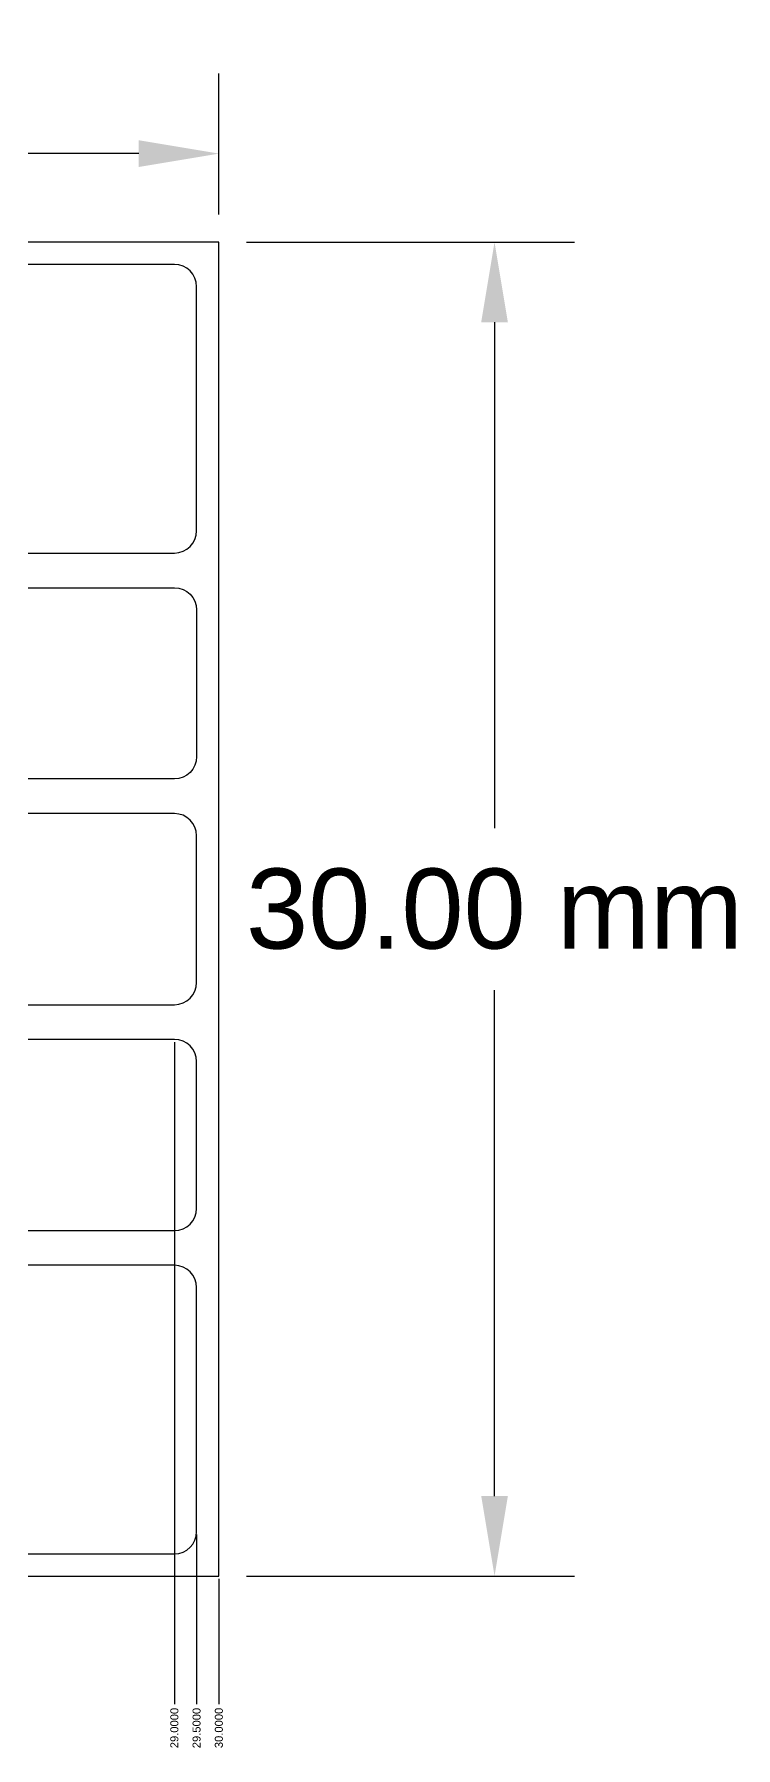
# Model space of a CAD drawing. Header units: inches. Extents: x -5 to 41.6, y -3.9 to 34.7.
# Drawn here: x 25.85 to 41.62, y -3.86 to 34.68 of the extents above; entities that cross this region are included whole.
import ezdxf

# ---------------------------------------------------------------- set-up
doc = ezdxf.new("R2010")
doc.units = ezdxf.units.IN
doc.header["$MEASUREMENT"] = 0
for name, color, linetype in [('glassOutline', 7, 'Continuous'), ('notes', 3, 'Continuous'), ('TC-etch-lines-chemical', 1, 'Continuous')]:
    doc.layers.add(name, color=color, linetype=linetype)
doc.styles.get("Standard").update_dxf_attribs({"font": 'arial.ttf'})
doc.dimstyles.get("Standard").update_dxf_attribs({"dimtxt": 0.18, "dimasz": 0.18, "dimexe": 0.18, "dimexo": 0.0625, "dimgap": 0.09, "dimtad": 0, "dimtih": 1, "dimtoh": 1, "dimdec": 4, "dimzin": 0, "dimdsep": 46, "dimtxsty": 'Standard', "dimcen": -0.09, "dimadec": 0, "dimazin": 0, "dimtfac": 1, "dimtdec": 4, "dimtofl": 0, "dimtmove": 0, "dimatfit": 3, "dimfxl": 1, "dimtolj": 1, "dimtzin": 0, "dimarcsym": 0})

# ---------------------------------------------------------------- blocks, each defined once
blk = doc.blocks.new('*D1')
at = {"layer": 'Defpoints', "color": 0, "transparency": 16777216}
for p in [(30, 30), (30, 0), (36.2, 0)]:
    blk.add_point(p, dxfattribs=at)
at = {"layer": 'notes', "color": 0, "lineweight": -2, "transparency": 16777216}
for p, q in [((30.625, 30), (38, 30)), ((36.2, 28.2), (36.2, 16.82)), ((36.2, 1.8), (36.2, 13.18)), ((30.625, 0), (38, 0))]:
    blk.add_line(p, q, dxfattribs=at)
at = {"layer": 'notes', "color": 0, "transparency": 16777216}
for points in [[(36.5, 28.2), (35.9, 28.2), (36.2, 30)], [(35.9, 1.8), (36.5, 1.8), (36.2, 0)]]:
    blk.add_solid(points, dxfattribs=at)
at = {"layer": 'notes', "color": 0, "transparency": 16777216, "insert": (36.2, 15), "char_height": 1.8, "attachment_point": 5}
blk.add_mtext('\\A1;30.00 mm', dxfattribs=at)
blk = doc.blocks.new('*D2')
at = {"layer": 'Defpoints', "color": 0, "transparency": 16777216}
for p in [(30, 31.993), (0, 30), (30, 30)]:
    blk.add_point(p, dxfattribs=at)
at = {"layer": 'notes', "color": 0, "lineweight": -2, "transparency": 16777216}
for p, q in [((0, 30.625), (0, 33.793)), ((30, 30.625), (30, 33.793)), ((1.8, 31.993), (8.644, 31.993)), ((28.2, 31.993), (21.356, 31.993))]:
    blk.add_line(p, q, dxfattribs=at)
at = {"layer": 'notes', "color": 0, "transparency": 16777216}
for points in [[(1.8, 32.293), (1.8, 31.693), (0, 31.993)], [(28.2, 31.693), (28.2, 32.293), (30, 31.993)]]:
    blk.add_solid(points, dxfattribs=at)
at = {"layer": 'notes', "color": 0, "transparency": 16777216, "insert": (15, 31.993), "char_height": 1.8, "attachment_point": 5}
blk.add_mtext('\\A1;30.00 mm', dxfattribs=at)
blk = doc.blocks.new('*D238')
at = {"layer": 'Defpoints', "color": 0, "transparency": 16777216}
for p in [(29, 0.5), (0, 0), (29, -2.883)]:
    blk.add_point(p, dxfattribs=at)
at = {"layer": 'notes', "color": 0, "lineweight": -2, "transparency": 16777216}
blk.add_line((29, 0.437), (29, -2.883), dxfattribs=at)
at = {"layer": 'notes', "color": 0, "transparency": 16777216, "insert": (29, -3.418), "char_height": 0.18, "attachment_point": 5, "rotation": 90}
blk.add_mtext('\\A1;29.0000', dxfattribs=at)
blk = doc.blocks.new('*D239')
at = {"layer": 'Defpoints', "color": 0, "transparency": 16777216}
for p in [(29, 12.07), (0, 0), (29, -2.883)]:
    blk.add_point(p, dxfattribs=at)
at = {"layer": 'notes', "color": 0, "lineweight": -2, "transparency": 16777216}
blk.add_line((29, 12.007), (29, -2.883), dxfattribs=at)
at = {"layer": 'notes', "color": 0, "transparency": 16777216, "insert": (29, -3.418), "char_height": 0.18, "attachment_point": 5, "rotation": 90}
blk.add_mtext('\\A1;29.0000', dxfattribs=at)
blk = doc.blocks.new('*D240')
at = {"layer": 'Defpoints', "color": 0, "transparency": 16777216}
for p in [(29.5, 1), (0, 0), (29.5, -2.883)]:
    blk.add_point(p, dxfattribs=at)
at = {"layer": 'notes', "color": 0, "lineweight": -2, "transparency": 16777216}
blk.add_line((29.5, 0.937), (29.5, -2.883), dxfattribs=at)
at = {"layer": 'notes', "color": 0, "transparency": 16777216, "insert": (29.5, -3.418), "char_height": 0.18, "attachment_point": 5, "rotation": 90}
blk.add_mtext('\\A1;29.5000', dxfattribs=at)
blk = doc.blocks.new('*D241')
at = {"layer": 'Defpoints', "color": 0, "transparency": 16777216}
for p in [(0, 0), (30, 0), (30, -2.883)]:
    blk.add_point(p, dxfattribs=at)
at = {"layer": 'notes', "color": 0, "lineweight": -2, "transparency": 16777216}
blk.add_line((30, -0.062), (30, -2.883), dxfattribs=at)
at = {"layer": 'notes', "color": 0, "transparency": 16777216, "insert": (30, -3.416), "char_height": 0.18, "attachment_point": 5, "rotation": 90}
blk.add_mtext('\\A1;30.0000', dxfattribs=at)

msp = doc.modelspace()

# ---------------------------------------------------------------- linework, layer by layer
at = {"layer": 'glassOutline'}
msp.add_lwpolyline([(0, 0), (30, 0), (30, 30), (0, 30)], close=True, dxfattribs=at)
at = {"layer": 'TC-etch-lines-chemical'}
for points in [[(24.16114, 23.01), (29, 23.01, 0.41421356), (29.5, 23.51), (29.5, 29, 0.41421356), (29, 29.5), (1, 29.5, 0.41421356)], [(1, 0.5), (29, 0.5, 0.41421356), (29.5, 1), (29.5, 6.49, 0.41421356), (29, 6.99), (24.16114, 6.99, -0.41421356)]]:
    msp.add_lwpolyline(points, format="xyb", dxfattribs=at)
for points in [[(29, 22.23, -0.41421356), (29.5, 21.73), (29.5, 18.43, -0.41421328), (29, 17.93), (25.5, 17.93, -0.41421385), (25, 18.43), (25, 19.6009, 0.41421356), (24.5, 20.1009, -0.41421356), (24, 20.6009), (24, 21.23, -0.41421356), (25, 22.23)], [(25, 13.1209), (25, 13.1, 0.41421356), (25.25, 12.85), (29, 12.85, 0.41421356), (29.5, 13.35), (29.5, 16.65, 0.41421328), (29, 17.15), (25.25, 17.15, 0.41421385), (25, 16.9), (25, 16.87909, -0.41421356), (24.75, 16.62909), (24.5, 16.62909, 0.41421356), (24, 16.12909), (24, 13.8709, 0.41421356), (24.5, 13.3709), (24.75, 13.3709, -0.41421356)], [(29, 7.77, 0.41421356), (29.5, 8.27), (29.5, 11.57, 0.41421328), (29, 12.07), (25.5, 12.07, 0.41421385), (25, 11.57), (25, 10.3991, -0.41421356), (24.5, 9.8991, 0.41421356), (24, 9.3991), (24, 8.77, 0.41421356), (25, 7.77)]]:
    msp.add_lwpolyline(points, format="xyb", close=True, dxfattribs=at)

# ---------------------------------------------------------------- dimensions: what is measured, and where the dimension line sits
at = {"layer": 'notes'}
dim = msp.add_linear_dim(base=(30, 31.9929), p1=(0, 30), p2=(30, 30), dimstyle='Standard', override={"dimdec": 2, "dimpost": ' mm'}, dxfattribs=at)
dim.commit()
dim.dimension.update_dxf_attribs({"geometry": '*D2', "text_midpoint": (15, 31.9929)})
dim = msp.add_linear_dim(base=(36.20023, 0), p1=(30, 30), p2=(30, 0), angle=90, dimstyle='Standard', override={"dimdec": 2, "dimpost": ' mm'}, dxfattribs=at)
dim.commit()
dim.dimension.update_dxf_attribs({"geometry": '*D1', "text_midpoint": (36.20023, 15), "dimtype": 128})
for feature_location, offset, picture, middle in [((29, 12.07), (0, -14.95297), '*D239', (29, -3.41775)), ((29.5, 1), (0, -3.88297), '*D240', (29.5, -3.41775)), ((29, 0.5), (0, -3.38297), '*D238', (29, -3.41775)), ((30, 0), (0, -2.88297), '*D241', (30, -3.41616))]:
    dim = msp.add_ordinate_dim(feature_location=feature_location, offset=offset, dtype=1, origin=(0, 0), dimstyle='Standard', dxfattribs=at)
    dim.commit()
    dim.dimension.update_dxf_attribs({"geometry": picture, "text_midpoint": middle})

doc.saveas('drawing.dxf')
